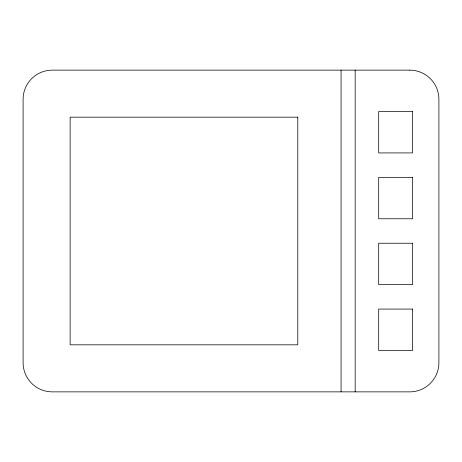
<?xml version="1.0" encoding="UTF-8"?>
<svg xmlns="http://www.w3.org/2000/svg" width="462" height="462" viewBox="0 0 462 462"><rect width="100%" height="100%" fill="white"/><g stroke="black" fill="none" stroke-linecap="round" stroke-linejoin="round"><path stroke-width="0.69" d="M355.174 70.137L355.174 391.863M341.066 70.137L341.066 391.863M409.736 70.137L52.264 70.137A29.164 29.164 0 0 0 23.1 99.301L23.1 362.699A29.164 29.164 0 0 0 52.264 391.863L409.736 391.863A29.164 29.164 0 0 0 438.9 362.699L438.9 99.301A29.164 29.164 0 0 0 409.736 70.137M412.56 111.527L378.696 111.527L378.696 152.922L412.56 152.922L412.56 111.527M297.794 117.175L70.137 117.175L70.137 344.825L297.794 344.825L297.794 117.175M412.56 177.379L378.696 177.379L378.696 218.769L412.56 218.769L412.56 177.379M412.56 243.231L378.696 243.231L378.696 284.621L412.56 284.621L412.56 243.231M412.56 309.078L378.696 309.078L378.696 350.473L412.56 350.473L412.56 309.078"/></g></svg>
